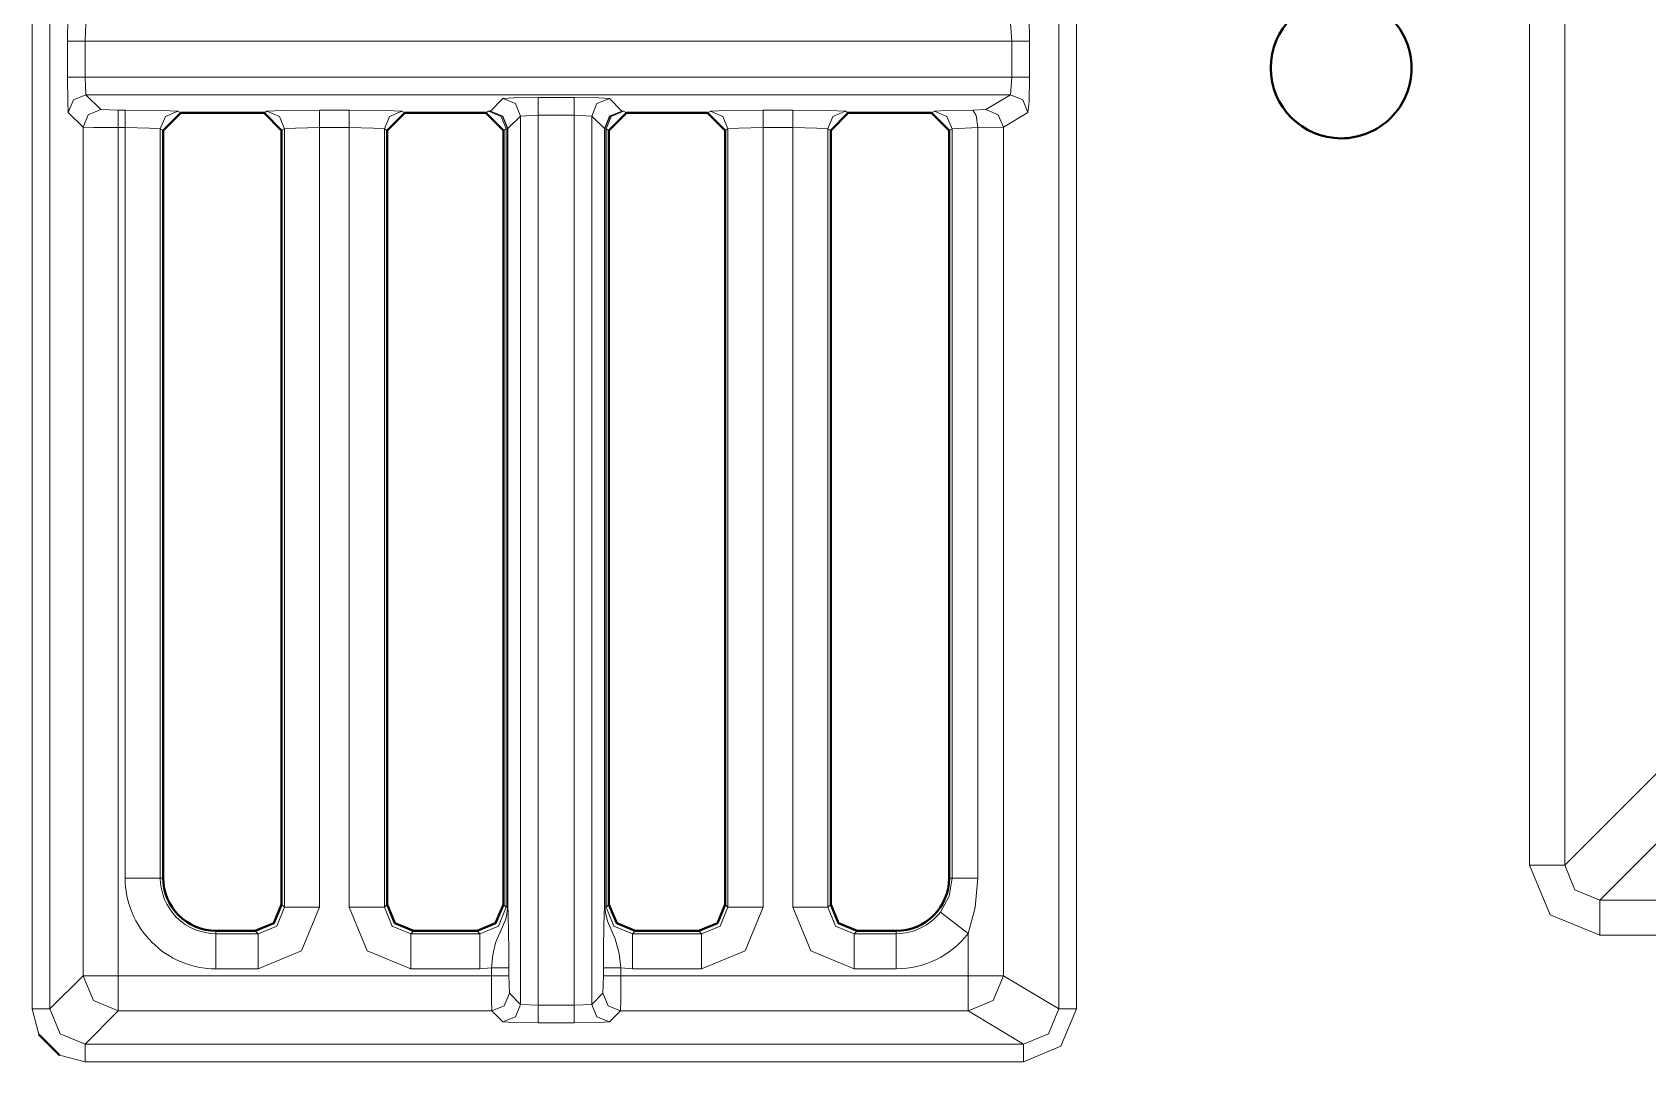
# Model space of a CAD drawing. Header units: millimetres. Extents: x 0 to 2941, y -405 to 1422.
# Drawn here: x 516.38 to 562.28, y 994.95 to 1024.2 of the extents above; entities that cross this region are included whole.
import ezdxf

# ---------------------------------------------------------------- set-up
doc = ezdxf.new("R2010")
doc.units = ezdxf.units.MM
doc.layers.add('FINE', color=9, linetype='Continuous')
doc.layers.add('OUTLINE', color=7, linetype='Continuous')

msp = doc.modelspace()

# ---------------------------------------------------------------- linework, layer by layer
at = {"layer": 'FINE', "lineweight": 9}
for p, q in [((516.88, 1051.178), (516.88, 996.453)), ((516.38, 996.453), (516.38, 1051.033)), ((558.922, 1000.542), (558.922, 1040.249)), ((559.92, 1040.249), (559.92, 1000.542)), ((517.903, 1024.453), (517.878, 1023.953)), ((544.213, 1023.953), (544.171, 1024.453)), ((517.378, 1022.927), (517.378, 1023.953)), ((544.213, 1023.953), (517.878, 1023.953)), ((517.878, 1023.953), (517.878, 1022.927)), ((544.213, 1022.927), (544.213, 1023.953)), ((544.713, 1023.953), (544.713, 1022.927)), ((517.878, 1022.927), (544.213, 1022.927)), ((517.878, 1022.927), (517.903, 1022.428)), ((544.171, 1022.428), (544.213, 1022.927)), ((559.92, 1000.542), (582.092, 1022.714)), ((529.395, 1021.966), (529.752, 1022.323)), ((530.751, 1022.348), (531.777, 1022.348)), ((532.777, 1022.323), (533.134, 1021.966)), ((543.47, 1022.008), (544.171, 1022.428)), ((517.823, 1021.508), (517.403, 1021.928)), ((518.323, 1022.008), (518.823, 1021.995)), ((518.823, 1021.995), (519.019, 1021.995)), ((520.517, 1021.958), (520.599, 1021.917)), ((522.964, 1021.917), (523.046, 1021.958)), ((526.882, 1021.958), (526.964, 1021.917)), ((529.264, 1021.917), (529.346, 1021.958)), ((529.346, 1021.958), (529.395, 1021.966)), ((530.252, 1021.823), (529.894, 1021.466)), ((530.751, 1021.849), (530.252, 1021.823)), ((530.252, 996.582), (530.252, 1021.823)), ((530.751, 1021.849), (530.751, 996.556)), ((531.777, 996.556), (531.777, 1021.849)), ((533.134, 1021.966), (533.182, 1021.958)), ((533.182, 1021.958), (533.264, 1021.917)), ((535.564, 1021.917), (535.646, 1021.958)), ((537.144, 1021.995), (537.984, 1021.995)), ((539.482, 1021.958), (539.564, 1021.917)), ((541.929, 1021.917), (542.015, 1021.96)), ((543.106, 1021.995), (543.47, 1022.008)), ((583.09, 1021.716), (560.918, 999.544)), ((517.823, 997.397), (517.823, 1021.508)), ((518.823, 1021.495), (518.823, 997.397)), ((520.099, 1021.417), (520.017, 1021.458)), ((520.017, 1021.458), (520.017, 1000.172)), ((524.544, 1021.495), (524.544, 999.34)), ((525.384, 1021.495), (524.544, 1021.495)), ((525.384, 999.34), (525.384, 1021.495)), ((529.846, 1021.458), (529.764, 1021.417)), ((529.878, 1021.466), (529.846, 1021.458)), ((529.846, 999.34), (529.846, 1021.458)), ((529.878, 999.34), (529.878, 1021.466)), ((529.894, 1021.466), (529.894, 999.34)), ((532.634, 999.34), (532.634, 1021.466)), ((532.651, 1021.466), (532.651, 999.34)), ((532.683, 1021.458), (532.651, 1021.466)), ((537.984, 999.34), (537.984, 1021.495)), ((542.515, 1021.46), (542.429, 1021.417)), ((543.242, 1021.496), (542.515, 1021.46)), ((542.515, 1000.172), (542.515, 1021.46)), ((520.017, 1000.172), (520.099, 1000.172)), ((542.429, 1000.172), (542.515, 1000.172)), ((523.464, 999.421), (523.546, 999.34)), ((529.764, 999.421), (529.846, 999.34)), ((532.683, 999.34), (532.764, 999.421)), ((538.983, 999.34), (539.064, 999.421)), ((521.599, 998.672), (521.599, 998.591)), ((521.599, 998.591), (522.797, 998.591)), ((522.797, 998.591), (522.715, 998.672)), ((527.213, 998.672), (527.132, 998.591)), ((527.132, 998.591), (529.097, 998.591)), ((529.097, 998.591), (529.015, 998.672)), ((533.513, 998.672), (533.432, 998.591)), ((533.432, 998.591), (535.397, 998.591)), ((535.397, 998.591), (535.315, 998.672)), ((539.813, 998.672), (539.732, 998.591)), ((539.732, 998.591), (540.929, 998.591)), ((540.929, 998.591), (540.929, 998.672)), ((542.971, 997.397), (542.971, 998.595)), ((565.923, 998.546), (560.918, 998.546)), ((516.88, 996.453), (517.823, 997.397)), ((518.823, 997.397), (529.424, 997.397)), ((522.797, 997.592), (521.599, 997.592)), ((529.097, 997.592), (527.132, 997.592)), ((529.424, 997.623), (529.097, 997.592)), ((529.424, 997.397), (529.424, 997.623)), ((529.923, 997.623), (529.923, 997.397)), ((529.923, 997.397), (529.936, 996.897)), ((532.592, 996.897), (532.605, 997.397)), ((532.605, 997.397), (532.605, 997.623)), ((533.105, 997.623), (533.105, 997.397)), ((533.432, 997.592), (533.105, 997.623)), ((533.105, 997.397), (542.971, 997.397)), ((535.397, 997.592), (533.432, 997.592)), ((540.929, 997.592), (539.732, 997.592)), ((516.568, 995.726), (516.38, 996.453)), ((529.936, 996.897), (530.252, 996.582)), ((530.252, 996.582), (530.751, 996.556)), ((531.777, 996.057), (530.751, 996.057)), ((533.092, 996.397), (532.777, 996.082)), ((542.971, 996.397), (533.092, 996.397)), ((544.544, 995.453), (542.971, 996.397)), ((517.879, 994.954), (517.152, 995.141)), ((544.544, 994.954), (517.879, 994.954))]:
    msp.add_line(p, q, dxfattribs=at)
for points in [[(517.879, 1052.678), (544.544, 1052.678), (545.605, 1052.239), (546.044, 1051.179), (546.044, 996.453)], [(517.378, 1023.953), (517.385, 1024.651), (517.403, 1024.953), (517.823, 1025.373), (517.823, 1050.234), (516.88, 1051.178)], [(544.67, 1021.928), (543.97, 1021.508), (543.97, 997.397), (545.544, 996.453), (545.544, 1051.179)], [(544.67, 1024.953), (544.7, 1024.651), (544.713, 1023.953)], [(517.878, 1023.953), (517.529, 1023.953), (517.378, 1023.953)], [(544.213, 1023.953), (544.559, 1023.953), (544.713, 1023.953)], [(517.878, 1022.927), (517.529, 1022.927), (517.378, 1022.927)], [(517.403, 1021.928), (517.385, 1022.23), (517.378, 1022.927)], [(544.213, 1022.927), (544.559, 1022.927), (544.713, 1022.927)], [(544.713, 1022.927), (544.7, 1022.23), (544.67, 1021.928)], [(517.903, 1022.428), (517.55, 1022.281), (517.403, 1021.928)], [(544.171, 1022.428), (517.903, 1022.428), (518.323, 1022.008)], [(529.752, 1022.323), (530.054, 1022.341), (530.751, 1022.348)], [(529.752, 1022.323), (530.105, 1022.177), (530.252, 1021.823)], [(530.751, 1022.348), (530.751, 1022.197), (530.751, 1021.849)], [(531.777, 1022.348), (531.777, 1022.197), (531.777, 1021.849)], [(531.777, 1022.348), (532.475, 1022.341), (532.777, 1022.323)], [(532.777, 1022.323), (532.424, 1022.177), (532.277, 1021.823)], [(544.171, 1022.428), (544.524, 1022.281), (544.67, 1021.928)], [(518.323, 1022.008), (517.97, 1021.861), (517.823, 1021.508)], [(518.823, 1021.995), (518.823, 1021.844), (518.823, 1021.495)], [(519.019, 1021.495), (519.019, 1021.844), (519.019, 1021.995)], [(519.019, 1021.995), (520.051, 1021.984), (520.517, 1021.958)], [(520.017, 1021.458), (520.164, 1021.811), (520.517, 1021.958)], [(523.046, 1021.958), (523.512, 1021.984), (524.544, 1021.995)], [(523.046, 1021.958), (523.399, 1021.811), (523.546, 1021.458)], [(524.544, 1021.995), (524.544, 1021.844), (524.544, 1021.495)], [(524.544, 1021.995), (525.384, 1021.995), (526.417, 1021.984), (526.882, 1021.958)], [(525.384, 1021.995), (525.384, 1021.844), (525.384, 1021.495)], [(526.383, 1021.458), (526.529, 1021.811), (526.882, 1021.958)], [(529.346, 1021.958), (529.699, 1021.811), (529.846, 1021.458)], [(529.395, 1021.966), (529.748, 1021.819), (529.894, 1021.466)], [(529.395, 1021.966), (529.735, 1021.818), (529.878, 1021.466)], [(532.277, 1021.823), (531.777, 1021.849), (530.751, 1021.849)], [(532.634, 1021.466), (532.277, 1021.823), (532.277, 996.582), (532.592, 996.897)], [(533.134, 1021.966), (532.781, 1021.819), (532.634, 1021.466)], [(533.134, 1021.966), (532.794, 1021.818), (532.651, 1021.466)], [(533.182, 1021.958), (532.829, 1021.811), (532.683, 1021.458)], [(535.646, 1021.958), (536.112, 1021.984), (537.144, 1021.995)], [(536.146, 1021.458), (535.999, 1021.811), (535.646, 1021.958)], [(537.144, 1021.495), (537.144, 1021.844), (537.144, 1021.995)], [(537.984, 1021.495), (537.984, 1021.844), (537.984, 1021.995)], [(537.984, 1021.995), (539.017, 1021.984), (539.482, 1021.958)], [(538.983, 1021.458), (539.129, 1021.811), (539.482, 1021.958)], [(542.015, 1021.96), (542.341, 1021.982), (543.106, 1021.995)], [(542.015, 1021.96), (542.368, 1021.813), (542.515, 1021.46)], [(543.106, 1021.995), (543.201, 1021.844), (543.242, 1021.496)], [(543.47, 1022.008), (543.823, 1021.861), (543.97, 1021.508)], [(518.823, 1021.495), (518.125, 1021.499), (517.823, 1021.508)], [(519.019, 1000.172), (519.019, 1021.495), (518.823, 1021.495)], [(520.017, 1021.458), (519.707, 1021.484), (519.019, 1021.495)], [(523.546, 999.34), (523.546, 1021.458), (523.464, 1021.417)], [(524.544, 1021.495), (523.856, 1021.484), (523.546, 1021.458)], [(526.383, 1021.458), (526.073, 1021.484), (525.384, 1021.495)], [(526.464, 1021.417), (526.383, 1021.458), (526.383, 999.34), (526.464, 999.421)], [(529.894, 1021.466), (529.889, 1021.466), (529.878, 1021.466)], [(532.651, 1021.466), (532.639, 1021.466), (532.634, 1021.466)], [(532.764, 1021.417), (532.683, 1021.458), (532.683, 999.34)], [(537.984, 1021.495), (537.144, 1021.495), (537.144, 999.34), (536.633, 998.104), (535.397, 997.592)], [(536.064, 999.421), (536.146, 999.34), (536.146, 1021.458), (536.064, 1021.417)], [(537.144, 1021.495), (536.456, 1021.484), (536.146, 1021.458)], [(538.983, 1021.458), (538.673, 1021.484), (537.984, 1021.495)], [(539.064, 1021.417), (538.983, 1021.458), (538.983, 999.34)], [(543.97, 1021.508), (543.242, 1021.496), (543.242, 1000.172), (543.171, 999.336), (542.971, 998.595)], [(520.017, 1000.172), (519.707, 1000.172), (519.019, 1000.172)], [(542.181, 999.205), (542.427, 999.66), (542.515, 1000.172)], [(542.515, 1000.172), (542.732, 1000.172), (543.242, 1000.172)], [(558.922, 1000.542), (559.608, 1000.542), (559.92, 1000.542)], [(560.918, 998.546), (559.506, 999.13), (558.922, 1000.542)], [(559.92, 1000.542), (560.211, 999.835), (560.918, 999.544), (565.923, 999.544)], [(522.797, 998.591), (523.327, 998.809), (523.546, 999.34)], [(524.544, 999.34), (524.033, 998.104), (522.797, 997.592)], [(523.546, 999.34), (523.856, 999.34), (524.544, 999.34)], [(525.384, 999.34), (526.073, 999.34), (526.383, 999.34)], [(527.132, 997.592), (525.896, 998.104), (525.384, 999.34)], [(526.383, 999.34), (526.601, 998.809), (527.132, 998.591)], [(529.097, 998.591), (529.628, 998.809), (529.846, 999.34)], [(529.424, 997.623), (529.467, 997.987), (529.545, 998.33), (529.769, 998.848), (529.82, 998.985), (529.85, 999.091), (529.873, 999.237), (529.877, 999.307), (529.878, 999.34)], [(529.846, 999.34), (529.856, 999.34), (529.878, 999.34)], [(529.878, 999.34), (529.889, 999.34), (529.894, 999.34)], [(529.894, 999.34), (529.894, 999.327), (529.895, 999.3), (529.896, 999.241), (529.897, 999.192), (529.9, 999.117), (529.914, 998.624), (529.921, 998.153), (529.923, 997.623)], [(532.605, 997.623), (532.608, 998.215), (532.617, 998.763), (532.63, 999.171), (532.634, 999.279), (532.634, 999.313), (532.634, 999.34)], [(532.651, 999.34), (532.639, 999.34), (532.634, 999.34)], [(532.651, 999.34), (532.672, 999.34), (532.683, 999.34)], [(532.651, 999.34), (532.653, 999.27), (532.662, 999.183), (532.722, 998.944), (532.944, 998.443), (533.055, 998.03), (533.105, 997.623)], [(532.683, 999.34), (532.901, 998.809), (533.432, 998.591)], [(535.397, 998.591), (535.928, 998.809), (536.146, 999.34)], [(536.146, 999.34), (536.456, 999.34), (537.144, 999.34)], [(537.984, 999.34), (538.673, 999.34), (538.983, 999.34)], [(539.732, 997.592), (538.496, 998.104), (537.984, 999.34)], [(538.983, 999.34), (539.201, 998.809), (539.732, 998.591)], [(542.971, 998.595), (542.426, 999.016), (542.181, 999.205)], [(560.918, 998.546), (560.918, 999.232), (560.918, 999.544)], [(521.599, 998.591), (521.599, 998.281), (521.599, 997.592)], [(522.797, 998.591), (522.797, 998.281), (522.797, 997.592)], [(527.132, 997.592), (527.132, 998.281), (527.132, 998.591)], [(529.097, 997.592), (529.097, 998.281), (529.097, 998.591)], [(533.432, 997.592), (533.432, 998.281), (533.432, 998.591)], [(535.397, 997.592), (535.397, 998.281), (535.397, 998.591)], [(539.732, 997.592), (539.732, 998.281), (539.732, 998.591)], [(540.929, 997.592), (540.929, 998.281), (540.929, 998.591)], [(518.823, 997.397), (518.125, 997.397), (517.823, 997.397)], [(518.823, 996.397), (518.116, 996.69), (517.823, 997.397)], [(518.823, 997.397), (518.823, 996.699), (518.823, 996.397)], [(529.424, 997.623), (529.773, 997.623), (529.923, 997.623)], [(529.424, 997.397), (529.773, 997.397), (529.923, 997.397)], [(529.436, 996.397), (529.427, 996.699), (529.424, 997.397)], [(533.105, 997.623), (532.756, 997.623), (532.605, 997.623)], [(533.105, 997.397), (532.756, 997.397), (532.605, 997.397)], [(533.105, 997.397), (533.101, 996.699), (533.092, 996.397)], [(542.971, 997.397), (543.662, 997.397), (543.97, 997.397)], [(543.97, 997.397), (543.677, 996.69), (542.971, 996.397)], [(542.971, 997.397), (542.971, 996.699), (542.971, 996.397)], [(516.38, 996.453), (516.729, 996.453), (516.88, 996.453)], [(516.88, 996.453), (517.172, 995.746), (517.879, 995.453)], [(529.436, 996.397), (529.79, 996.543), (529.936, 996.897)], [(529.752, 996.082), (530.105, 996.228), (530.252, 996.582)], [(530.751, 996.556), (531.777, 996.556), (532.277, 996.582)], [(530.751, 996.057), (530.751, 996.207), (530.751, 996.556)], [(531.777, 996.057), (531.777, 996.207), (531.777, 996.556)], [(532.777, 996.082), (532.424, 996.228), (532.277, 996.582)], [(533.092, 996.397), (532.739, 996.543), (532.592, 996.897)], [(544.544, 995.453), (545.252, 995.746), (545.544, 996.453)], [(546.044, 996.453), (545.605, 995.392), (544.544, 994.954)], [(545.544, 996.453), (545.698, 996.453), (546.044, 996.453)], [(529.752, 996.082), (529.436, 996.397), (518.823, 996.397), (517.879, 995.453), (544.544, 995.453)], [(530.751, 996.057), (530.054, 996.064), (529.752, 996.082)], [(532.777, 996.082), (532.475, 996.064), (531.777, 996.057)], [(517.879, 995.453), (517.879, 995.303), (517.879, 994.954)], [(544.544, 995.453), (544.544, 995.303), (544.544, 994.954)]]:
    msp.add_lwpolyline(points, dxfattribs=at)
for points in [[(519.019, 1000.172, 0.414238), (521.599, 997.593)], [(520.017, 1000.172, 0.414237), (521.599, 998.591)], [(540.929, 998.591, 0.23222), (542.181, 999.205)], [(540.929, 997.593, 0.232231), (542.971, 998.595)]]:
    msp.add_lwpolyline(points, format="xyb", dxfattribs=at)
at = {"layer": 'OUTLINE', "lineweight": 40}
for p, q in [((520.599, 1021.917), (520.099, 1021.417)), ((522.964, 1021.917), (520.599, 1021.917)), ((523.464, 1021.417), (522.964, 1021.917)), ((526.964, 1021.917), (526.464, 1021.417)), ((529.264, 1021.917), (526.964, 1021.917)), ((529.764, 1021.417), (529.264, 1021.917)), ((533.264, 1021.917), (532.764, 1021.417)), ((535.564, 1021.917), (533.264, 1021.917)), ((536.064, 1021.417), (535.564, 1021.917)), ((539.564, 1021.917), (539.064, 1021.417)), ((541.929, 1021.917), (539.564, 1021.917)), ((542.429, 1021.417), (541.929, 1021.917)), ((520.099, 1021.417), (520.099, 1000.172)), ((523.464, 1021.417), (523.464, 999.421)), ((526.464, 1021.417), (526.464, 999.421)), ((529.764, 1021.417), (529.764, 999.421)), ((532.764, 1021.417), (532.764, 999.421)), ((536.064, 1021.417), (536.064, 999.421)), ((542.429, 1000.172), (542.429, 1021.417)), ((521.599, 998.672), (522.715, 998.672)), ((527.213, 998.672), (529.015, 998.672)), ((533.513, 998.672), (535.315, 998.672)), ((517.152, 995.141), (516.568, 995.726))]:
    msp.add_line(p, q, dxfattribs=at)
msp.add_lwpolyline([(555.567, 1023.19, 0.414226), (553.567, 1025.19, 0.414201), (551.567, 1023.19, 0.414201), (553.567, 1021.19, 0.414226)], format="xyb", close=True, dxfattribs=at)
for points in [[(539.064, 1021.417), (539.064, 999.421), (539.283, 998.892), (539.813, 998.672)], [(522.715, 998.672), (523.245, 998.892), (523.464, 999.421)], [(526.464, 999.421), (526.684, 998.892), (527.213, 998.672)], [(529.015, 998.672), (529.545, 998.892), (529.764, 999.421)], [(532.764, 999.421), (532.984, 998.892), (533.513, 998.672)], [(535.315, 998.672), (535.845, 998.892), (536.064, 999.421)]]:
    msp.add_lwpolyline(points, dxfattribs=at)
for points in [[(520.099, 1000.172, 0.414214), (521.599, 998.672)], [(539.813, 998.672), (540.929, 998.672, 0.414205), (542.429, 1000.172)]]:
    msp.add_lwpolyline(points, format="xyb", dxfattribs=at)

doc.saveas('drawing.dxf')
